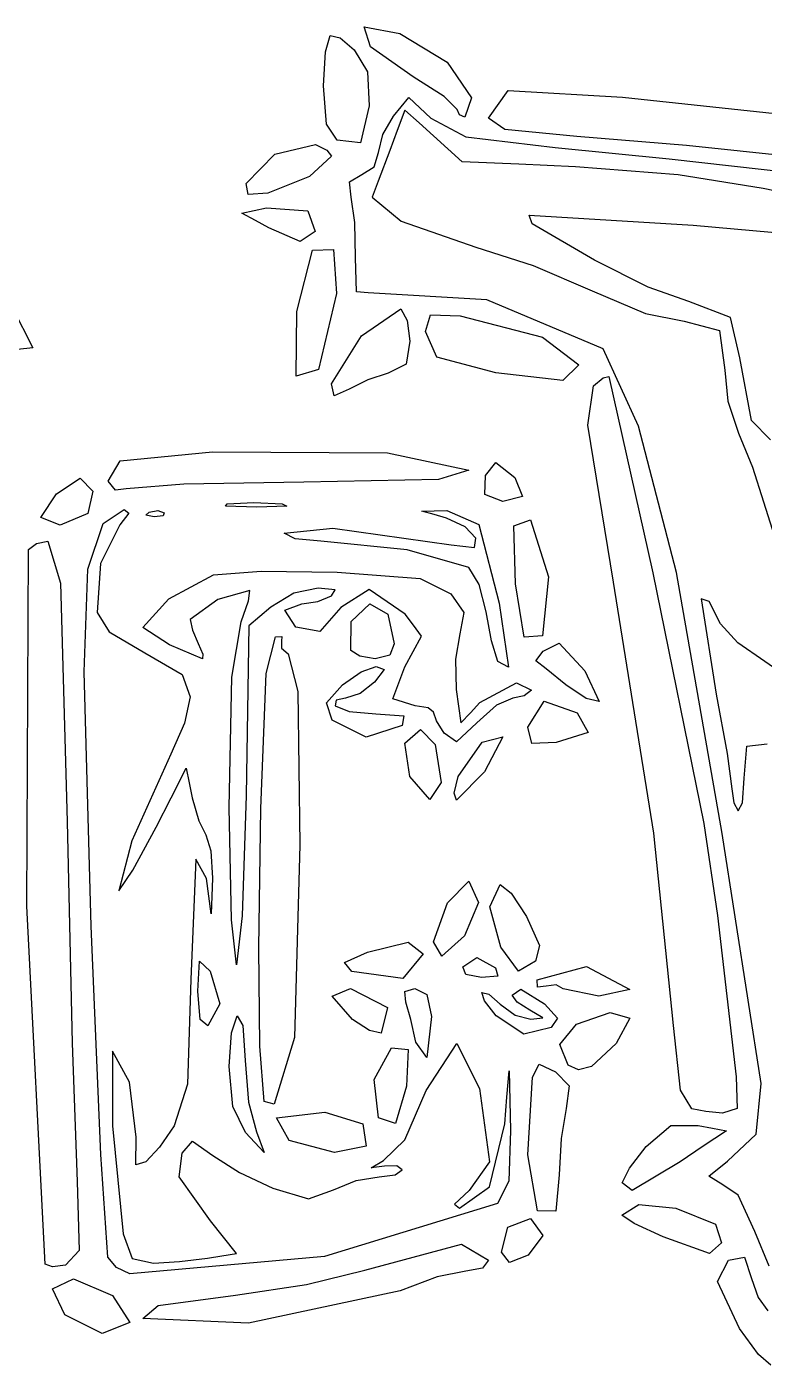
# Model space of a CAD drawing. Extents: x -83 to 82, y -24 to 44.
# Drawn here: x 23.22 to 48.07, y -14.86 to 30.26 of the extents above; entities that cross this region are included whole.
import ezdxf

# ---------------------------------------------------------------- set-up
doc = ezdxf.new("R2010")
doc.units = 0
doc.layers.add('Layer_1', color=7, linetype='CONTINUOUS')

msp = doc.modelspace()

# ---------------------------------------------------------------- linework, layer by layer
at = {"layer": 'Layer_1', "color": 7}
for p, q in [((34.798836, 29.58078), (34.591047, 30.25539)), ((34.591047, 30.25539), (35.793547, 30.02914)), ((33.286212, 29.40623), (33.445911, 29.96281)), ((33.445911, 29.96281), (33.776997, 29.87911)), ((33.776997, 29.87911), (34.255475, 29.48153)), ((35.793547, 30.02914), (37.386981, 29.05977)), ((33.219792, 28.26432), (33.286212, 29.40623)), ((34.255475, 29.48153), (34.705866, 28.73105)), ((36.239531, 28.56732), (34.798836, 29.58078)), ((37.386981, 29.05977), (38.205095, 27.85545)), ((34.705866, 28.73105), (34.756956, 27.59214)), ((37.283495, 27.90108), (36.239531, 28.56732)), ((33.317012, 26.97633), (33.219792, 28.26432)), ((38.780094, 27.17827), (39.436569, 28.10519)), ((39.436569, 28.10519), (43.297945, 27.87712)), ((34.756956, 27.59214), (34.469825, 26.34694)), ((35.580327, 27.24557), (35.83455, 27.55788)), ((35.83455, 27.55788), (36.088772, 27.8702)), ((36.088772, 27.8702), (36.462935, 27.52405)), ((36.462935, 27.52405), (36.837098, 27.17789)), ((37.71771, 27.47076), (37.283495, 27.90108)), ((38.205095, 27.85545), (37.982294, 27.20844)), ((43.297945, 27.87712), (54.546575, 26.67161)), ((35.221239, 26.6278), (35.580327, 27.24557)), ((35.961235, 27.44851), (35.705823, 26.76388)), ((36.443468, 27.01284), (35.961235, 27.44851)), ((36.837098, 27.17789), (38.012991, 26.54792)), ((37.795432, 27.28544), (37.71771, 27.47076)), ((37.982294, 27.20844), (37.795432, 27.28544)), ((39.332423, 26.79549), (38.780094, 27.17827)), ((33.682815, 26.43638), (33.317012, 26.97633)), ((35.071883, 26.01966), (35.221239, 26.6278)), ((35.705823, 26.76388), (35.45041, 26.07925)), ((36.9257, 26.57717), (36.443468, 27.01284)), ((41.752606, 26.56136), (39.332423, 26.79549)), ((31.576153, 25.9586), (32.947971, 26.28474)), ((32.947971, 26.28474), (33.326808, 26.10097)), ((34.469825, 26.34694), (33.682815, 26.43638)), ((37.407931, 26.14151), (36.9257, 26.57717)), ((38.012991, 26.54792), (41.025008, 26.18561)), ((41.025008, 26.18561), (44.861437, 25.80336)), ((45.448091, 26.24808), (41.752606, 26.56136)), ((50.153127, 25.76148), (45.448091, 26.24808)), ((30.614169, 24.97291), (31.576153, 25.9586)), ((33.484377, 25.89816), (32.748497, 25.21263)), ((33.326808, 26.10097), (33.484377, 25.89816)), ((34.927453, 25.53456), (35.071883, 26.01966)), ((35.45041, 26.07925), (35.064506, 25.05407)), ((37.890162, 25.70584), (37.407931, 26.14151)), ((44.861437, 25.80336), (49.255137, 25.30559)), ((34.095315, 25.03173), (34.50777, 25.27086)), ((34.50777, 25.27086), (34.927453, 25.53456)), ((39.79835, 25.62194), (37.890162, 25.70584)), ((41.706538, 25.53794), (39.79835, 25.62194)), ((45.168794, 25.26329), (41.706538, 25.53794)), ((30.685441, 24.60346), (30.614169, 24.97291)), ((32.748497, 25.21263), (31.339776, 24.64966)), ((34.146705, 24.51239), (34.095315, 25.03173)), ((35.064506, 25.05407), (34.854026, 24.51207)), ((48.036456, 24.80938), (45.168794, 25.26329)), ((31.339776, 24.64966), (30.685441, 24.60346)), ((34.275315, 23.66292), (34.146705, 24.51239)), ((34.854026, 24.51207), (35.838494, 23.69766)), ((50.161391, 24.35579), (48.036456, 24.80938)), ((30.469913, 23.96861), (30.88504, 24.05981)), ((30.925874, 23.72579), (30.469913, 23.96861)), ((30.88504, 24.05981), (31.300167, 24.15101)), ((31.300167, 24.15101), (32.69608, 24.04599)), ((32.69608, 24.04599), (32.939896, 23.35364)), ((31.381834, 23.48298), (30.925874, 23.72579)), ((32.433879, 23.01865), (31.381834, 23.48298)), ((34.299385, 22.47849), (34.275315, 23.66292)), ((35.838494, 23.69766), (38.351767, 22.824)), ((40.250367, 23.61512), (40.146319, 23.9047)), ((40.146319, 23.9047), (45.670846, 23.56813)), ((42.347915, 22.39061), (40.250367, 23.61512)), ((45.670846, 23.56813), (53.791144, 22.83237)), ((32.939896, 23.35364), (32.433879, 23.01865)), ((32.325453, 20.65464), (32.84508, 22.72925)), ((32.84508, 22.72925), (33.561412, 22.74775)), ((33.561412, 22.74775), (33.652432, 21.26963)), ((38.351767, 22.824), (40.279765, 22.20368)), ((34.333865, 21.32066), (34.299385, 22.47849)), ((40.279765, 22.20368), (42.275895, 21.34979)), ((44.153696, 21.48285), (42.347915, 22.39061)), ((33.652432, 21.26963), (33.051173, 18.70131)), ((34.726585, 21.28206), (34.333865, 21.32066)), ((38.718615, 21.05117), (34.726585, 21.28206)), ((42.275895, 21.34979), (44.067211, 20.58904)), ((45.522915, 20.99692), (44.153696, 21.48285)), ((22.742765, 20.78544), (23.43021, 19.4337)), ((42.645596, 19.39451), (38.718615, 21.05117)), ((46.928031, 20.4583), (45.522915, 20.99692)), ((32.293403, 18.47809), (32.325453, 20.65464)), ((34.499579, 19.84306), (35.823685, 20.75241)), ((35.823685, 20.75241), (36.040168, 20.35266)), ((36.040168, 20.35266), (36.130208, 19.65758)), ((36.659377, 19.9843), (36.823028, 20.54787)), ((36.823028, 20.54787), (37.824046, 20.50647)), ((37.824046, 20.50647), (40.598958, 19.78963)), ((44.067211, 20.58904), (45.369136, 20.32956)), ((45.369136, 20.32956), (46.555579, 20.01376)), ((47.242706, 19.09804), (46.928031, 20.4583)), ((37.041296, 19.11454), (36.659377, 19.9843)), ((46.555579, 20.01376), (46.744808, 18.67723)), ((23.43021, 19.4337), (22.910171, 19.3726)), ((33.484377, 18.21709), (34.499579, 19.84306)), ((36.130208, 19.65758), (35.998572, 18.88545)), ((40.598958, 19.78963), (41.818752, 18.85694)), ((39.023, 18.59533), (37.041296, 19.11454)), ((43.83415, 16.79074), (42.645596, 19.39451)), ((47.638335, 16.97967), (47.242706, 19.09804)), ((33.051173, 18.70131), (32.293403, 18.47809)), ((35.402604, 18.58338), (34.71386, 18.35505)), ((35.998572, 18.88545), (35.402604, 18.58338)), ((41.277421, 18.33033), (39.023, 18.59533)), ((41.818752, 18.85694), (41.277421, 18.33033)), ((46.744808, 18.67723), (46.839798, 17.64029)), ((33.577659, 17.81527), (33.484377, 18.21709)), ((34.71386, 18.35505), (34.079687, 18.04308)), ((42.1281, 16.82859), (42.311028, 18.1571)), ((42.311028, 18.1571), (42.636977, 18.42031)), ((42.636977, 18.42031), (42.82922, 18.46171)), ((42.82922, 18.46171), (44.315026, 11.85021)), ((34.079687, 18.04308), (33.577659, 17.81527)), ((46.839798, 17.64029), (47.203139, 16.55319)), ((42.985623, 11.53748), (42.1281, 16.82859)), ((45.111478, 11.86293), (43.83415, 16.79074)), ((48.28367, 16.33271), (47.638335, 16.97967)), ((47.203139, 16.55319), (47.669153, 15.41356)), ((26.371786, 15.62678), (29.479096, 15.92641)), ((29.479096, 15.92641), (35.371662, 15.89501)), ((35.371662, 15.89501), (38.114585, 15.31503)), ((25.968932, 14.93546), (26.371786, 15.62678)), ((38.672758, 15.1341), (39.027932, 15.56714)), ((39.027932, 15.56714), (39.670562, 15.06429)), ((47.669153, 15.41356), (48.043998, 14.24415)), ((24.229315, 14.50674), (25.026013, 15.03793)), ((25.026013, 15.03793), (25.451454, 14.60048)), ((26.206151, 14.63999), (25.968932, 14.93546)), ((32.558335, 14.91012), (28.508251, 14.83522)), ((37.088789, 14.99782), (32.558335, 14.91012)), ((38.114585, 15.31503), (37.088789, 14.99782)), ((38.658508, 14.48492), (38.672758, 15.1341)), ((39.670562, 15.06429), (39.923155, 14.42119)), ((23.694794, 13.71501), (24.229315, 14.50674)), ((25.451454, 14.60048), (25.279497, 13.84393)), ((26.573206, 14.68399), (26.206151, 14.63999)), ((28.508251, 14.83522), (26.573206, 14.68399)), ((38.658513, 14.4849), (38.658508, 14.48492)), ((38.658513, 14.48489), (38.658513, 14.4849)), ((39.258875, 14.25118), (38.658513, 14.48489)), ((29.913663, 14.09609), (29.972743, 14.17049)), ((30.970835, 14.06629), (29.913663, 14.09609)), ((29.972743, 14.17056), (29.972748, 14.17059)), ((29.972743, 14.17049), (29.972743, 14.17056)), ((29.972748, 14.17059), (30.869069, 14.21499)), ((30.869069, 14.21499), (31.824831, 14.17259)), ((31.98568, 14.09839), (30.970835, 14.06629)), ((31.824831, 14.17259), (31.98568, 14.09839)), ((39.923155, 14.42119), (39.258875, 14.25118)), ((48.043998, 14.24415), (49.197416, 10.57272)), ((24.350057, 13.46026), (23.694794, 13.71501)), ((25.279497, 13.84393), (24.350057, 13.46026)), ((25.796585, 13.5119), (26.505314, 13.97959)), ((26.663803, 13.85903), (26.355385, 13.46519)), ((26.505314, 13.97959), (26.663803, 13.85903)), ((27.234542, 13.78894), (27.34935, 13.89577)), ((27.509203, 13.73594), (27.234542, 13.78894)), ((27.34935, 13.89577), (27.349351, 13.89579)), ((27.34935, 13.89577), (27.34935, 13.89577)), ((27.349351, 13.89579), (27.641564, 13.94699)), ((27.8204, 13.76814), (27.509203, 13.73594)), ((27.641564, 13.94699), (27.85647, 13.87489)), ((27.85647, 13.87489), (27.8204, 13.76814)), ((36.527087, 13.93182), (36.952381, 13.94382)), ((36.94293, 13.81133), (36.527087, 13.93182)), ((37.358773, 13.69084), (36.94293, 13.81133)), ((36.952381, 13.94382), (37.377675, 13.95582)), ((37.994248, 13.39532), (37.358773, 13.69084)), ((37.377675, 13.95582), (38.453267, 13.47776)), ((39.63466, 13.43181), (40.196951, 13.63252)), ((40.196951, 13.63252), (40.794777, 11.71601)), ((25.282743, 11.97717), (25.796585, 13.5119)), ((26.355385, 13.46519), (25.711398, 12.16324)), ((31.896877, 13.18578), (33.530218, 13.35736)), ((32.259687, 12.99892), (31.896877, 13.18578)), ((33.530218, 13.35736), (37.522501, 12.78803)), ((38.354189, 13.0232), (37.994248, 13.39532)), ((38.453267, 13.47776), (39.139766, 10.82149)), ((39.69246, 11.47798), (39.63466, 13.43181)), ((23.282637, 12.63195), (23.547648, 12.83628)), ((23.547648, 12.83628), (23.933718, 12.92128)), ((23.933718, 12.92128), (24.361281, 11.50606)), ((33.131976, 12.92122), (32.259687, 12.99892)), ((36.041347, 12.62166), (33.131976, 12.92122)), ((37.522501, 12.78803), (38.309969, 12.70743)), ((38.309969, 12.70743), (38.354189, 13.0232)), ((23.226267, 0.61102), (23.282637, 12.63195)), ((38.114514, 12.02795), (36.041347, 12.62166)), ((25.157245, 8.5131), (25.282743, 11.97717)), ((25.711398, 12.16324), (25.590078, 10.50852)), ((28.010686, 10.97175), (29.515626, 11.78492)), ((29.515626, 11.78492), (31.119849, 11.90889)), ((31.119849, 11.90889), (33.676413, 11.87569)), ((33.676413, 11.87569), (36.476894, 11.65667)), ((38.463905, 11.45781), (38.114514, 12.02795)), ((44.315026, 11.85021), (46.033639, 3.39621)), ((46.650677, 3.06486), (45.111478, 11.86293)), ((24.361281, 11.50606), (24.579423, 3.46243)), ((33.036103, 11.32967), (32.21881, 11.15953)), ((33.614585, 11.27147), (33.036103, 11.32967)), ((34.754948, 11.28375), (33.799596, 10.67781)), ((35.969293, 10.45778), (34.754948, 11.28375)), ((36.476894, 11.65667), (37.504947, 11.13588)), ((38.69723, 10.53069), (38.463905, 11.45781)), ((39.974028, 9.68482), (39.69246, 11.47798)), ((40.794777, 11.71601), (40.595967, 9.72082)), ((44.343627, 3.0733), (42.985623, 11.53748)), ((27.134376, 10.01035), (28.010686, 10.97175)), ((29.655182, 10.95102), (28.721872, 10.27153)), ((30.738317, 11.25759), (29.655182, 10.95102)), ((30.445143, 10.19226), (30.696407, 10.90044)), ((30.696407, 10.90044), (30.738317, 11.25759)), ((32.21881, 11.15953), (31.448603, 10.69551)), ((32.492183, 10.80867), (33.029205, 10.88677)), ((33.029205, 10.88677), (33.484371, 11.06919)), ((33.484371, 11.06919), (33.614585, 11.27147)), ((37.504947, 11.13588), (37.941833, 10.51426)), ((46.211237, 10.88834), (45.939873, 10.96904)), ((45.939873, 10.96904), (46.448965, 7.76184)), ((46.596214, 10.12873), (46.211237, 10.88834)), ((25.590078, 10.50852), (25.993483, 9.85769)), ((31.448603, 10.69551), (31.077424, 10.3764)), ((31.921519, 10.58561), (32.492183, 10.80867)), ((32.290378, 10.01367), (31.921519, 10.58561)), ((33.799596, 10.67781), (33.099389, 9.86945)), ((34.146931, 10.20881), (34.784021, 10.80488)), ((34.784021, 10.80488), (35.387419, 10.45333)), ((35.387419, 10.45333), (35.601039, 9.46033)), ((36.245733, 10.08592), (35.969293, 10.45778)), ((37.941833, 10.51426), (37.817685, 9.79654)), ((38.877104, 9.5537), (38.69723, 10.53069)), ((39.139766, 10.82149), (39.448595, 8.664)), ((28.025776, 9.42336), (27.134376, 10.01035)), ((28.721872, 10.27153), (28.802332, 9.91252)), ((30.127894, 8.33282), (30.445143, 10.19226)), ((30.706246, 10.0573), (30.661806, 7.2014)), ((31.077424, 10.3764), (30.706246, 10.0573)), ((33.099389, 9.86945), (32.290378, 10.01367)), ((34.136541, 9.23245), (34.146931, 10.20881)), ((36.522174, 9.71406), (36.245733, 10.08592)), ((47.179562, 9.48517), (46.596214, 10.12873)), ((25.993483, 9.85769), (27.200523, 9.15354)), ((28.802332, 9.91252), (28.995768, 9.46428)), ((31.282769, 8.45481), (31.602977, 9.69285)), ((31.602977, 9.69285), (31.814543, 9.70085)), ((31.802933, 9.54412), (31.800733, 9.30803)), ((31.814543, 9.70085), (31.802933, 9.54412)), ((36.240648, 9.20009), (36.522174, 9.71406)), ((37.817685, 9.79654), (37.665216, 8.93839)), ((39.097991, 8.86366), (38.877104, 9.5537)), ((40.595967, 9.72082), (39.974028, 9.68482)), ((40.621865, 9.21433), (41.157294, 9.47762)), ((41.157294, 9.47762), (42.027263, 8.54857)), ((48.993082, 8.22822), (47.179562, 9.48517)), ((27.200523, 9.15354), (28.460994, 8.42201)), ((29.137036, 8.95251), (28.025776, 9.42336)), ((28.995768, 9.46428), (29.150246, 9.10284)), ((29.150246, 9.10284), (29.137036, 8.95251)), ((31.800733, 9.30803), (32.030714, 9.12122)), ((32.030714, 9.12122), (32.353121, 7.8543)), ((34.136536, 9.23239), (34.136541, 9.23245)), ((34.136536, 9.23238), (34.136536, 9.23239)), ((34.448304, 9.0349), (34.136536, 9.23238)), ((34.955196, 8.9528), (34.448304, 9.0349)), ((35.45072, 9.07093), (34.955196, 8.9528)), ((35.601039, 9.46033), (35.45072, 9.07093)), ((35.959122, 8.68613), (36.240648, 9.20009)), ((40.371206, 8.88747), (40.621865, 9.21433)), ((34.487923, 8.50851), (34.995346, 8.68793)), ((35.262607, 8.59643), (34.939586, 8.15872)), ((34.995346, 8.68793), (35.262607, 8.59643)), ((35.556672, 7.60146), (35.959122, 8.68613)), ((37.665216, 8.93839), (37.693316, 7.92078)), ((39.097994, 8.86377), (39.097991, 8.86366)), ((39.097996, 8.8638), (39.097994, 8.86377)), ((39.448595, 8.664), (39.097996, 8.8638)), ((40.7184, 8.61086), (40.371206, 8.88747)), ((41.378133, 8.07756), (40.7184, 8.61086)), ((25.395046, -0.05534), (25.157245, 8.5131)), ((28.460994, 8.42201), (28.721877, 7.66551)), ((30.044794, 3.93393), (30.127894, 8.33282)), ((31.103126, 3.90384), (31.282769, 8.45481)), ((33.862125, 8.07713), (34.487923, 8.50851)), ((34.939586, 8.15872), (34.453386, 7.78499)), ((38.491428, 7.47419), (39.72137, 8.14276)), ((39.72137, 8.14276), (40.231246, 7.89416)), ((42.027263, 8.54857), (42.501824, 7.51066)), ((32.353121, 7.8543), (32.419761, 2.67735)), ((33.324444, 7.47132), (33.862125, 8.07713)), ((34.453386, 7.78499), (33.956924, 7.62955)), ((37.693316, 7.92078), (37.771656, 7.3552)), ((39.977749, 7.70729), (39.597908, 7.62959)), ((40.231246, 7.89416), (39.977749, 7.70729)), ((42.072166, 7.61567), (41.378133, 8.07756)), ((46.448965, 7.76184), (46.82269, 5.76435)), ((28.721877, 7.66551), (28.530611, 6.78442)), ((33.51414, 6.88651), (33.324444, 7.47132)), ((33.649166, 7.55185), (33.616666, 7.36499)), ((33.616666, 7.36499), (34.08683, 7.17813)), ((33.956924, 7.62955), (33.649166, 7.55185)), ((36.306594, 7.36504), (35.556672, 7.60146)), ((36.742604, 7.30214), (36.306594, 7.36504)), ((36.923954, 7.151), (36.742604, 7.30214)), ((37.771656, 7.3552), (37.849996, 6.78963)), ((38.170712, 7.13191), (38.491428, 7.47419)), ((39.047434, 7.38418), (38.383698, 6.79414)), ((39.597908, 7.62959), (39.047434, 7.38418)), ((40.09896, 6.6511), (40.658191, 7.52486)), ((40.658191, 7.52486), (41.769005, 7.13548)), ((42.501824, 7.51066), (42.072166, 7.61567)), ((28.530611, 6.78442), (28.070759, 5.73752)), ((30.661806, 7.2014), (30.617366, 4.34551)), ((33.514135, 6.88647), (33.51414, 6.88651)), ((34.659686, 6.30713), (33.514135, 6.88647)), ((33.514135, 6.88647), (33.514135, 6.88647)), ((34.08683, 7.17813), (34.987594, 7.10043)), ((34.987594, 7.10043), (35.924552, 7.03053)), ((35.924552, 7.03053), (35.865622, 6.70351)), ((37.029021, 6.85616), (36.923954, 7.151)), ((37.281629, 6.44783), (37.029021, 6.85616)), ((38.383698, 6.79414), (37.69519, 6.15011)), ((37.849996, 6.78963), (38.170712, 7.13191)), ((41.769005, 7.13548), (42.133077, 6.46299)), ((35.865622, 6.70351), (34.659686, 6.30713)), ((35.961126, 6.10689), (36.487922, 6.57129)), ((36.487922, 6.57129), (36.98064, 6.0597)), ((37.69519, 6.15011), (37.281629, 6.44783)), ((38.561933, 6.13705), (39.257125, 6.31878)), ((39.257125, 6.31878), (38.638093, 5.14039)), ((40.24344, 6.09855), (40.09896, 6.6511)), ((42.133077, 6.46299), (41.057784, 6.12845)), ((36.132179, 4.97904), (35.961126, 6.10689)), ((36.98064, 6.0597), (37.184932, 4.78535)), ((37.758797, 4.98804), (38.561933, 6.13705)), ((41.057784, 6.12845), (40.24344, 6.09855)), ((47.390663, 4.93316), (47.480103, 6.00175)), ((47.480103, 6.00175), (48.168759, 6.08645)), ((28.070759, 5.73752), (26.762079, 2.81047)), ((46.82269, 5.76435), (46.978132, 4.57333)), ((28.085243, 4.26984), (28.589585, 5.26298)), ((28.589585, 5.26298), (28.693134, 4.76551)), ((36.804627, 4.21247), (36.132179, 4.97904)), ((37.626811, 4.42453), (37.758799, 4.98804)), ((38.638093, 5.14039), (37.700071, 4.19015)), ((37.758799, 4.98804), (37.758797, 4.98804)), ((37.758797, 4.98804), (37.758797, 4.98804)), ((28.693134, 4.76551), (28.796683, 4.26804)), ((37.184932, 4.78535), (36.804627, 4.21247)), ((46.978132, 4.57333), (47.041022, 4.0989)), ((47.338823, 4.09543), (47.390663, 4.93316)), ((27.580901, 3.27671), (28.085243, 4.26984)), ((28.796683, 4.26804), (29.018122, 3.49019)), ((30.617366, 4.34551), (30.484226, 0.28637)), ((37.700071, 4.19015), (37.626811, 4.42453)), ((47.041022, 4.0989), (47.192222, 3.82429)), ((47.192222, 3.82429), (47.338823, 4.09543)), ((30.044794, 3.93388), (30.044794, 3.93393)), ((30.044796, 3.93389), (30.044794, 3.93388)), ((30.113956, 0.14948), (30.044796, 3.93389)), ((31.038956, -0.78536), (31.103126, 3.90384)), ((24.579423, 3.46243), (24.751457, -4.00268)), ((26.794261, 1.82799), (27.580901, 3.27671)), ((29.018122, 3.49019), (29.259703, 3.01718)), ((46.033639, 3.39621), (46.495106, 0.30127)), ((26.762079, 2.81047), (26.319434, 1.1342)), ((29.259703, 3.01718), (29.428776, 2.48281)), ((45.01481, -3.40452), (44.343627, 3.0733)), ((47.959599, -5.36256), (46.650677, 3.06486)), ((29.428776, 2.48281), (29.475886, 1.55741)), ((32.419761, 2.67735), (32.244296, -3.81616)), ((26.319434, 1.1342), (26.794261, 1.82799)), ((28.917675, 2.19823), (28.751891, -1.86051)), ((29.277446, 1.54418), (28.917675, 2.19823)), ((29.356796, 0.94887), (29.277446, 1.54418)), ((29.475886, 1.55741), (29.456016, 0.95548)), ((37.394573, 0.72559), (38.114585, 1.45549)), ((38.114585, 1.45549), (38.441149, 0.74099)), ((29.436146, 0.35355), (29.356796, 0.94887)), ((29.456016, 0.95548), (29.436146, 0.35355)), ((38.824919, 0.59148), (39.172928, 1.34686)), ((39.172928, 1.34686), (39.54196, 1.04934)), ((39.54196, 1.04934), (40.057668, 0.26895)), ((23.846212, -11.45135), (23.226267, 0.61102)), ((36.92396, -0.59393), (37.394573, 0.72559)), ((38.441149, 0.74099), (37.974856, -0.38956)), ((39.188008, -0.76716), (38.824919, 0.59148)), ((30.286637, -1.36628), (30.113956, 0.14948)), ((30.484226, 0.28637), (30.286637, -1.36628)), ((40.057668, 0.26895), (40.490539, -0.70886)), ((46.495106, 0.30127), (47.122412, -5.1366)), ((25.720624, -7.75968), (25.395046, -0.05534)), ((37.974856, -0.38956), (37.202481, -1.07156)), ((31.070456, -4.10148), (31.038956, -0.78536)), ((34.703299, -0.93902), (36.067487, -0.59991)), ((36.067487, -0.59991), (36.573943, -0.99602)), ((37.202481, -1.07156), (36.92396, -0.59393)), ((39.188012, -0.76716), (39.188008, -0.76716)), ((39.188017, -0.76716), (39.188012, -0.76716)), ((39.791692, -1.5778), (39.188017, -0.76716)), ((40.490539, -0.70886), (40.355999, -1.24305)), ((28.98646, -2.25546), (29.04338, -1.23968)), ((29.04338, -1.23968), (29.401199, -1.57604)), ((33.922324, -1.28657), (34.703299, -0.93902)), ((34.174133, -1.58845), (33.922324, -1.28657)), ((36.573943, -0.99602), (35.888302, -1.82504)), ((37.912589, -1.43239), (38.383363, -1.11455)), ((38.383363, -1.11455), (39.009152, -1.46059)), ((40.355999, -1.24305), (39.791692, -1.5778)), ((29.401199, -1.57604), (29.722367, -2.68404)), ((35.888302, -1.82504), (34.174133, -1.5884)), ((34.174133, -1.5884), (34.174133, -1.58843)), ((34.174133, -1.58843), (34.174133, -1.58845)), ((37.912591, -1.4324), (37.912589, -1.43239)), ((38.014632, -1.68519), (37.912591, -1.43239)), ((37.912591, -1.43239), (37.912591, -1.4324)), ((38.546663, -1.79134), (38.014632, -1.68519)), ((39.097152, -1.74274), (38.546663, -1.79134)), ((39.009152, -1.46059), (39.097152, -1.74274)), ((40.414153, -1.87145), (42.076346, -1.41442)), ((42.076346, -1.41442), (43.538546, -2.19242)), ((28.751891, -1.86051), (28.640453, -5.38632)), ((28.986462, -2.25546), (28.98646, -2.25546)), ((28.986464, -2.25546), (28.986462, -2.25546)), ((29.064144, -3.20275), (28.986464, -2.25546)), ((33.51609, -2.42416), (34.126934, -2.15999)), ((34.126934, -2.15999), (35.372459, -2.80742)), ((35.960212, -2.26395), (36.300342, -2.16056)), ((36.300342, -2.16056), (36.7009, -2.36377)), ((39.56979, -2.3841), (39.869916, -2.1866)), ((39.869916, -2.1866), (40.664958, -2.68374)), ((40.425293, -2.1132), (40.414153, -1.87145)), ((40.715844, -2.0814), (40.425293, -2.1132)), ((41.061585, -2.0407), (40.715844, -2.0814)), ((41.296726, -2.17154), (41.061585, -2.0407)), ((41.296728, -2.17158), (41.296726, -2.17154)), ((41.296728, -2.17162), (41.296728, -2.17158)), ((42.491187, -2.41933), (41.296728, -2.17162)), ((43.538546, -2.19242), (42.491187, -2.41933)), ((29.722367, -2.68404), (29.317189, -3.41809)), ((34.190584, -3.20625), (33.51609, -2.42416)), ((35.992122, -2.62305), (35.960212, -2.26395)), ((36.165246, -3.2112), (35.992122, -2.62305)), ((36.7009, -2.36377), (36.859298, -3.10745)), ((38.643073, -2.58101), (38.556133, -2.2917)), ((38.556133, -2.2917), (38.792553, -2.3523)), ((39.041606, -3.08707), (38.643073, -2.58101)), ((38.792553, -2.3523), (39.171448, -2.68751)), ((39.171448, -2.68751), (39.673528, -3.05712)), ((39.744663, -2.62674), (39.56979, -2.3841)), ((40.165102, -2.89536), (39.744663, -2.62674)), ((40.664958, -2.68374), (41.105752, -3.16112)), ((30.122514, -3.65281), (30.309376, -3.08606)), ((30.309376, -3.08606), (30.504218, -3.40863)), ((35.372459, -2.80742), (35.166233, -3.67194)), ((36.859298, -3.10745), (36.701772, -4.48536)), ((39.973648, -3.70553), (39.041602, -3.08703)), ((39.041602, -3.08703), (39.041603, -3.08703)), ((39.041603, -3.08703), (39.041606, -3.08707)), ((39.673528, -3.05712), (40.206112, -3.2004)), ((40.605461, -3.1462), (40.165102, -2.89536)), ((40.206112, -3.2004), (40.605461, -3.1462)), ((41.745333, -3.36566), (42.871345, -2.96759)), ((42.871345, -2.96759), (43.538544, -3.15949)), ((29.317189, -3.41809), (29.064144, -3.20275)), ((30.504218, -3.40863), (30.575588, -4.5918)), ((34.76849, -3.57214), (34.190582, -3.2062)), ((34.190582, -3.2062), (34.190583, -3.2062)), ((34.190583, -3.2062), (34.190584, -3.20625)), ((35.166233, -3.67194), (34.76849, -3.57214)), ((36.324354, -3.97507), (36.165246, -3.2112)), ((40.892706, -3.47344), (39.973648, -3.70553)), ((41.105752, -3.16112), (40.892706, -3.47344)), ((41.186234, -4.05082), (41.745333, -3.36566)), ((43.538544, -3.15949), (43.075844, -4.01046)), ((45.248322, -5.58542), (45.01481, -3.40452)), ((24.751457, -4.00268), (24.921535, -8.66807)), ((30.044794, -4.78579), (30.122514, -3.65281)), ((32.244296, -3.81616), (31.552972, -6.05651)), ((36.701772, -4.48536), (36.324354, -3.97507)), ((36.677008, -5.5997), (37.708863, -4.01042)), ((37.708863, -4.01042), (38.472487, -5.5336)), ((41.462411, -4.74056), (41.186234, -4.05082)), ((43.075844, -4.01046), (42.242591, -4.79143)), ((26.68575, -5.31578), (26.105761, -4.27668)), ((26.105761, -4.27668), (26.110761, -6.791)), ((31.070486, -4.10102), (31.070456, -4.10148)), ((31.219039, -5.96921), (31.070486, -4.10102)), ((31.070486, -4.10102), (31.070486, -4.10102)), ((34.921124, -5.23281), (35.513818, -4.16372)), ((35.513818, -4.16372), (36.073168, -4.21752)), ((36.073168, -4.21752), (36.014508, -5.44893)), ((30.164569, -6.13872), (30.044794, -4.78579)), ((30.575588, -4.5918), (30.68699, -5.98744)), ((39.400482, -5.82847), (39.476342, -4.93828)), ((39.476342, -4.93828), (39.499702, -5.94304)), ((40.262571, -5.14861), (40.487152, -4.71293)), ((40.487152, -4.71293), (41.029815, -4.9656)), ((41.809508, -4.90749), (41.462411, -4.74053)), ((41.462411, -4.74053), (41.462411, -4.74055)), ((41.462411, -4.74055), (41.462411, -4.74056)), ((42.242591, -4.79143), (41.809508, -4.90749)), ((26.907062, -7.17706), (26.68575, -5.31578)), ((28.640453, -5.38632), (28.19177, -6.79171)), ((35.071866, -6.52564), (34.921124, -5.23281)), ((40.102833, -7.77149), (40.262571, -5.14861)), ((41.029815, -4.9656), (41.492006, -5.44301)), ((47.122412, -5.1366), (47.150862, -6.20262)), ((47.799457, -7.07524), (47.959599, -5.36256)), ((36.014508, -5.44893), (35.645797, -6.70738)), ((35.958682, -7.26621), (36.677008, -5.5997)), ((38.472487, -5.5336), (38.815215, -8.00796)), ((39.324622, -6.71865), (39.400482, -5.82847)), ((41.492006, -5.44301), (41.398986, -6.20857)), ((45.626043, -6.2181), (45.248322, -5.58542)), ((30.593164, -7.01913), (30.164569, -6.13872)), ((30.68699, -5.98744), (30.956773, -6.98867)), ((31.552972, -6.05651), (31.219039, -5.96921)), ((39.499702, -5.94304), (39.523062, -6.9478)), ((41.398986, -6.20857), (41.228293, -7.21229)), ((46.104487, -6.30758), (45.626043, -6.2181)), ((46.656512, -6.36268), (46.104487, -6.30758)), ((47.150862, -6.20262), (46.656512, -6.36268)), ((31.636088, -6.5262), (33.267286, -6.32862)), ((32.063657, -7.28376), (31.636088, -6.5262)), ((33.267286, -6.32862), (34.543515, -6.72753)), ((34.543515, -6.72753), (34.660246, -7.47556)), ((35.645797, -6.70738), (35.071866, -6.52564)), ((38.81699, -8.84135), (39.324622, -6.71865)), ((26.110761, -6.791), (26.475398, -10.42824)), ((26.897662, -8.10569), (26.907062, -7.17706)), ((28.19177, -6.79171), (27.690153, -7.50559)), ((30.593162, -7.01915), (30.593164, -7.01913)), ((30.593162, -7.01917), (30.593162, -7.01915)), ((31.219201, -7.68448), (30.593162, -7.01917)), ((30.956773, -6.98867), (31.219201, -7.68448)), ((39.523062, -6.9478), (39.467362, -8.6607)), ((41.228293, -7.21229), (41.157293, -8.4421)), ((44.094804, -7.49196), (44.923562, -6.78255)), ((44.923562, -6.78255), (45.846753, -6.78355)), ((45.846753, -6.78355), (46.32006, -6.87235)), ((46.793368, -6.96115), (46.012735, -7.48016)), ((46.32006, -6.87235), (46.793368, -6.96115)), ((46.829749, -7.98694), (47.799457, -7.07524)), ((27.690153, -7.50559), (27.234886, -8.00719)), ((28.460146, -7.711), (28.807875, -7.31158)), ((28.807875, -7.31158), (29.489664, -7.7862)), ((33.589726, -7.69109), (32.063657, -7.28376)), ((34.660246, -7.47556), (33.589726, -7.69109)), ((35.239995, -7.96096), (35.958682, -7.26621)), ((43.523773, -8.21465), (44.094804, -7.49196)), ((46.012735, -7.48016), (45.232102, -7.99917)), ((25.953655, -11.21852), (25.720624, -7.75968)), ((27.234886, -8.00719), (26.897662, -8.10569)), ((28.355659, -8.51418), (28.460146, -7.711)), ((29.489664, -7.7862), (30.38749, -8.36847)), ((34.820546, -8.20757), (35.239995, -7.96096)), ((38.815215, -8.00796), (38.131868, -8.97318)), ((40.429689, -9.65768), (40.102833, -7.77149)), ((45.232102, -7.99917), (43.621586, -8.9648)), ((46.203656, -8.48933), (46.829749, -7.98694)), ((29.414954, -9.99836), (28.355659, -8.51418)), ((30.38749, -8.36847), (31.510308, -8.89685)), ((34.323493, -8.63885), (35.093309, -8.51008)), ((35.270305, -8.14497), (34.820546, -8.20757)), ((35.093309, -8.51008), (35.638752, -8.43968)), ((35.690744, -8.13457), (35.270305, -8.14497)), ((35.638752, -8.43968), (35.865617, -8.27032)), ((35.865617, -8.27032), (35.690744, -8.13457)), ((41.157293, -8.4421), (41.040831, -9.66272)), ((43.281715, -8.70841), (43.523773, -8.21465)), ((46.678092, -8.77457), (46.203656, -8.48933)), ((24.921535, -8.66807), (24.988505, -10.98992)), ((31.510308, -8.89685), (32.716411, -9.24928)), ((32.716411, -9.24928), (33.557175, -8.94845)), ((33.557175, -8.94845), (34.323493, -8.63885)), ((38.131868, -8.97318), (37.631552, -9.43264)), ((37.801178, -9.56849), (38.81699, -8.84135)), ((39.467362, -8.6607), (39.076692, -9.40355)), ((43.621586, -8.9648), (43.281715, -8.70841)), ((47.190212, -9.12934), (46.678092, -8.77457)), ((39.076692, -9.40355), (33.252982, -11.1912)), ((37.631552, -9.43264), (37.801178, -9.56849)), ((43.27396, -9.7969), (43.837269, -9.44693)), ((43.837269, -9.44693), (45.088232, -9.56569)), ((47.747424, -10.35325), (47.190212, -9.12934)), ((39.434045, -10.20102), (40.192991, -9.91391)), ((40.192991, -9.91391), (40.610908, -10.48965)), ((41.040831, -9.66272), (40.429689, -9.65768)), ((43.681997, -10.08491), (43.27396, -9.7969)), ((45.088232, -9.56569), (46.4287, -10.10147)), ((29.852757, -10.54405), (29.414954, -9.99836)), ((39.219398, -11.04925), (39.434045, -10.20102)), ((44.663023, -10.53589), (43.681997, -10.08491)), ((46.4287, -10.10147), (46.62811, -10.73225)), ((48.232928, -11.517), (47.747424, -10.35325)), ((26.475398, -10.42824), (26.767494, -11.26009)), ((30.29056, -11.08975), (29.852757, -10.54405)), ((34.608578, -11.65373), (37.864766, -10.77714)), ((37.864766, -10.77714), (38.776044, -11.31645)), ((40.610908, -10.48965), (40.116351, -11.14652)), ((46.221913, -11.09271), (44.663023, -10.53589)), ((46.62811, -10.73225), (46.221913, -11.09271)), ((24.988505, -10.98992), (24.525057, -11.4875)), ((26.239992, -11.56134), (25.953655, -11.21852)), ((33.252982, -11.1912), (26.693716, -11.77418)), ((26.767494, -11.26009), (27.494542, -11.41751)), ((28.36974, -11.36761), (29.307776, -11.25215)), ((29.307776, -11.25215), (29.799168, -11.17095)), ((29.799168, -11.17095), (30.29056, -11.08975)), ((39.483869, -11.39702), (39.219395, -11.04922)), ((39.219395, -11.04922), (39.219397, -11.04923)), ((39.219397, -11.04923), (39.219398, -11.04925)), ((40.116351, -11.14652), (39.483869, -11.39702)), ((46.867476, -11.31642), (47.404021, -11.21822)), ((47.404021, -11.21822), (47.635569, -11.93132)), ((24.09252, -11.5378), (23.84621, -11.4513)), ((23.84621, -11.4513), (23.84621, -11.45131)), ((23.84621, -11.45131), (23.846212, -11.45135)), ((24.525057, -11.4875), (24.09252, -11.5378)), ((26.693727, -11.77401), (26.239992, -11.56134)), ((27.494542, -11.41751), (28.36974, -11.36761)), ((32.648874, -12.13489), (34.608578, -11.65373)), ((38.014266, -11.68507), (37.050137, -11.88016)), ((38.573184, -11.58687), (38.014266, -11.68507)), ((38.776044, -11.31645), (38.573184, -11.58687)), ((46.48895, -12.03491), (46.867476, -11.31642)), ((24.089278, -12.2895), (24.794045, -11.9496)), ((24.794045, -11.9496), (26.106615, -12.50731)), ((26.693716, -11.77417), (26.693727, -11.77401)), ((26.693716, -11.77418), (26.693716, -11.77417)), ((30.259776, -12.49654), (32.648874, -12.13489)), ((37.050137, -11.88016), (35.801849, -12.3492)), ((47.236884, -13.61756), (46.48895, -12.03491)), ((47.635569, -11.93132), (47.867446, -12.57161)), ((24.506945, -13.15982), (24.089278, -12.2895)), ((26.106615, -12.50731), (26.697243, -13.41432)), ((27.651308, -12.8421), (30.259776, -12.49654)), ((35.801849, -12.3492), (30.694376, -13.44333)), ((47.867446, -12.57161), (48.185759, -13.02205)), ((27.134377, -13.28814), (27.651308, -12.8421)), ((25.766587, -13.78491), (24.506945, -13.15982)), ((26.697243, -13.41432), (25.766587, -13.78491)), ((30.694376, -13.44333), (27.134377, -13.28814)), ((47.872786, -14.49506), (47.236884, -13.61756)), ((48.295218, -14.86002), (47.872786, -14.49506))]:
    msp.add_line(p, q, dxfattribs=at)

doc.saveas('drawing.dxf')
